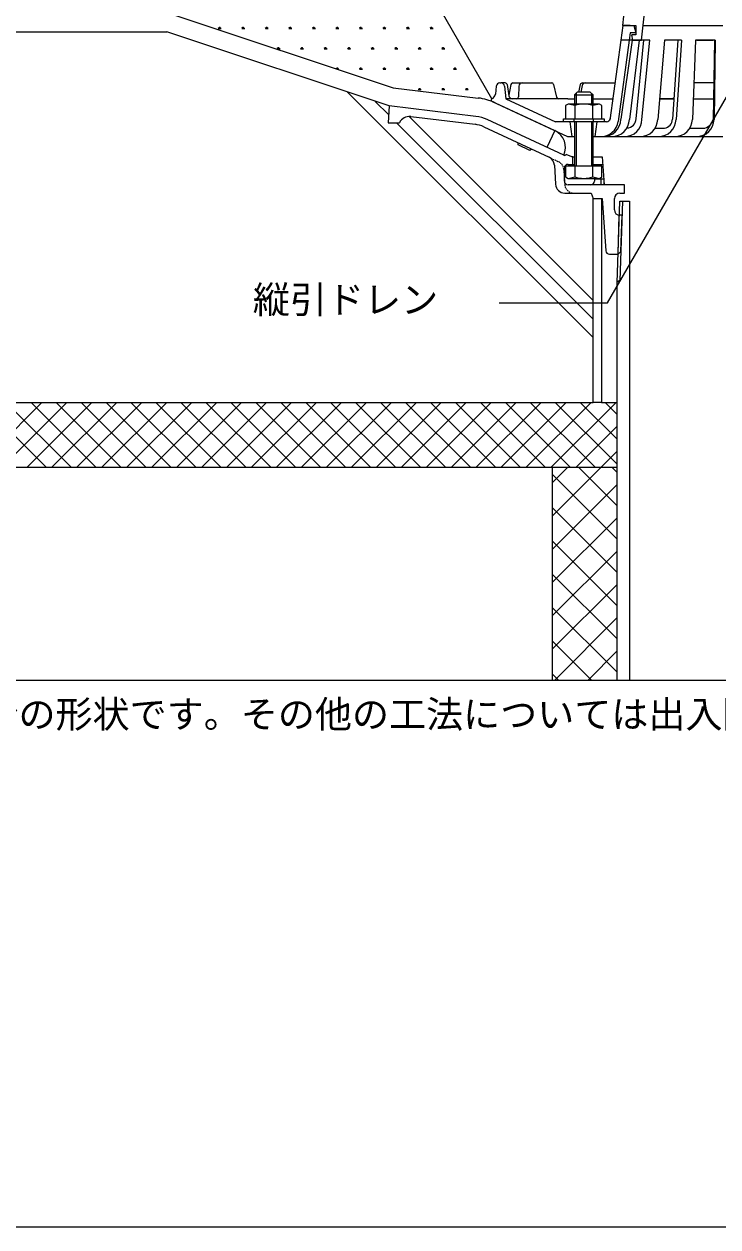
# Model space of a CAD drawing. Units: millimetres, scale not verified. Extents: x -1380 to 1380, y -955 to 955.
# Drawn here: x -477 to -103, y -955 to -306 of the extents above; entities that cross this region are included whole.
import ezdxf
from ezdxf.enums import TextEntityAlignment as Align

# ---------------------------------------------------------------- set-up
doc = ezdxf.new("R2010")
doc.units = ezdxf.units.MM
doc.header["$LTSCALE"] = 3
doc.linetypes.add('USER2', pattern=[0.375, 0.25, -0.125])
for name, color, linetype, lineweight in [('0-0_0', 7, 'Continuous', 9), ('0-1_HATCH', 9, 'Continuous', 18), ('0-3_KUTAI', 3, 'Continuous', 18), ('0-4_BOUSUI', 1, 'Continuous', 18), ('0-5_MOJI', 7, 'Continuous', 18), ('0-9_dannnetu', 6, 'Continuous', 18), ('0-A_buhin', 2, 'Continuous', 18), ('0-B_KANAMONO', 4, 'Continuous', 18), ('0-D_WAKU', 7, 'Continuous', 18)]:
    doc.layers.add(name, color=color, linetype=linetype, lineweight=lineweight)
doc.styles.add('ＭＳ ゴシック', font='')
doc.styles.get('ＭＳ ゴシック').set_extended_font_data('MS Gothic')

msp = doc.modelspace()

# ---------------------------------------------------------------- linework, layer by layer
at = {"layer": '0-0_0', "lineweight": 18}
msp.add_lwpolyline([(899.957, -660.029), (-900.043, -660.029), (-900.043, 539.971), (899.957, 539.971)], close=True, dxfattribs=at)
at = {"layer": '0-1_HATCH'}
for p, q in [((-372.293, -308.129), (-370.705, -308.129)), ((-371.898, -308.129), (-372.152, -307.689)), ((-371.697, -308.123), (-371.697, -307.488)), ((-371.499, -308.123), (-371.499, -307.33)), ((-371.301, -308.123), (-371.301, -307.488)), ((-371.103, -308.127), (-370.849, -307.687)), ((-359.593, -308.129), (-358.005, -308.129)), ((-359.198, -308.129), (-359.452, -307.689)), ((-358.997, -308.123), (-358.997, -307.488)), ((-358.799, -308.123), (-358.799, -307.329)), ((-358.601, -308.123), (-358.601, -307.488)), ((-358.403, -308.127), (-358.149, -307.687)), ((-346.893, -308.129), (-345.305, -308.129)), ((-346.498, -308.129), (-346.752, -307.689)), ((-346.297, -308.123), (-346.297, -307.488)), ((-346.099, -308.123), (-346.099, -307.329)), ((-345.901, -308.123), (-345.901, -307.488)), ((-345.703, -308.127), (-345.449, -307.687)), ((-334.193, -308.129), (-332.605, -308.129)), ((-333.798, -308.129), (-334.052, -307.689)), ((-333.597, -308.123), (-333.597, -307.488)), ((-333.399, -308.123), (-333.399, -307.329)), ((-333.201, -308.123), (-333.201, -307.488)), ((-333.003, -308.127), (-332.749, -307.687)), ((-321.493, -308.129), (-319.905, -308.129)), ((-321.098, -308.129), (-321.352, -307.689)), ((-320.897, -308.123), (-320.897, -307.488)), ((-320.699, -308.123), (-320.699, -307.329)), ((-320.501, -308.123), (-320.501, -307.488)), ((-320.303, -308.127), (-320.049, -307.687)), ((-308.793, -308.129), (-307.205, -308.129)), ((-308.398, -308.129), (-308.652, -307.689)), ((-308.197, -308.123), (-308.197, -307.488)), ((-307.999, -308.123), (-307.999, -307.329)), ((-307.801, -308.123), (-307.801, -307.488)), ((-307.603, -308.127), (-307.349, -307.687)), ((-296.093, -308.129), (-294.505, -308.129)), ((-295.698, -308.129), (-295.952, -307.689)), ((-295.497, -308.123), (-295.497, -307.488)), ((-295.299, -308.123), (-295.299, -307.329)), ((-295.101, -308.123), (-295.101, -307.488)), ((-294.903, -308.127), (-294.649, -307.687)), ((-283.393, -308.129), (-281.805, -308.129)), ((-282.998, -308.129), (-283.252, -307.689)), ((-282.797, -308.123), (-282.797, -307.488)), ((-282.599, -308.123), (-282.599, -307.329)), ((-282.401, -308.123), (-282.401, -307.488)), ((-282.203, -308.127), (-281.949, -307.687)), ((-270.693, -308.129), (-269.105, -308.129)), ((-270.298, -308.129), (-270.552, -307.689)), ((-270.097, -308.123), (-270.097, -307.488)), ((-269.899, -308.123), (-269.899, -307.329)), ((-269.701, -308.123), (-269.701, -307.488)), ((-269.503, -308.127), (-269.249, -307.687)), ((-257.993, -308.129), (-256.405, -308.129)), ((-257.598, -308.129), (-257.852, -307.689)), ((-257.397, -308.123), (-257.397, -307.488)), ((-257.199, -308.123), (-257.199, -307.329)), ((-257.001, -308.123), (-257.001, -307.488)), ((-256.803, -308.127), (-256.549, -307.687)), ((-340.543, -319.128), (-338.955, -319.128)), ((-340.148, -319.127), (-340.402, -318.687)), ((-339.947, -319.122), (-339.947, -318.487)), ((-339.749, -319.122), (-339.749, -318.328)), ((-339.551, -319.122), (-339.551, -318.487)), ((-339.353, -319.125), (-339.099, -318.686)), ((-327.843, -319.128), (-326.255, -319.128)), ((-327.448, -319.127), (-327.702, -318.687)), ((-327.247, -319.122), (-327.247, -318.487)), ((-327.049, -319.122), (-327.049, -318.328)), ((-326.851, -319.122), (-326.851, -318.487)), ((-326.653, -319.125), (-326.399, -318.686)), ((-315.143, -319.128), (-313.555, -319.128)), ((-314.748, -319.127), (-315.002, -318.687)), ((-314.547, -319.122), (-314.547, -318.487)), ((-314.349, -319.122), (-314.349, -318.328)), ((-314.151, -319.122), (-314.151, -318.487)), ((-313.953, -319.125), (-313.699, -318.686)), ((-302.443, -319.128), (-300.855, -319.128)), ((-302.048, -319.127), (-302.302, -318.687)), ((-301.847, -319.122), (-301.847, -318.487)), ((-301.649, -319.122), (-301.649, -318.328)), ((-301.451, -319.122), (-301.451, -318.487)), ((-301.253, -319.125), (-300.999, -318.686)), ((-289.743, -319.128), (-288.155, -319.128)), ((-289.348, -319.127), (-289.602, -318.688)), ((-289.147, -319.121), (-289.147, -318.486)), ((-288.949, -319.121), (-288.949, -318.328)), ((-288.751, -319.121), (-288.751, -318.486)), ((-288.553, -319.125), (-288.299, -318.685)), ((-277.043, -319.128), (-275.455, -319.128)), ((-276.648, -319.127), (-276.902, -318.688)), ((-276.447, -319.121), (-276.447, -318.486)), ((-276.249, -319.121), (-276.249, -318.328)), ((-276.051, -319.121), (-276.051, -318.486)), ((-275.853, -319.125), (-275.599, -318.685)), ((-264.343, -319.128), (-262.755, -319.128)), ((-263.948, -319.127), (-264.202, -318.688)), ((-263.747, -319.121), (-263.747, -318.486)), ((-263.549, -319.121), (-263.549, -318.328)), ((-263.351, -319.121), (-263.351, -318.486)), ((-263.153, -319.125), (-262.899, -318.685)), ((-251.643, -319.128), (-250.055, -319.128)), ((-251.248, -319.127), (-251.502, -318.688)), ((-251.047, -319.121), (-251.047, -318.486)), ((-250.849, -319.121), (-250.849, -318.328)), ((-250.651, -319.121), (-250.651, -318.486)), ((-250.453, -319.125), (-250.199, -318.685)), ((-308.463, -330.014), (-308.652, -329.686)), ((-308.197, -330.103), (-308.197, -329.485)), ((-308.127, -330.126), (-307.205, -330.126)), ((-307.999, -330.12), (-307.999, -329.326)), ((-307.801, -330.12), (-307.801, -329.485)), ((-307.603, -330.124), (-307.349, -329.684)), ((-296.093, -330.126), (-294.505, -330.126)), ((-295.698, -330.126), (-295.952, -329.686)), ((-295.497, -330.12), (-295.497, -329.485)), ((-295.299, -330.12), (-295.299, -329.326)), ((-295.101, -330.12), (-295.101, -329.485)), ((-294.903, -330.124), (-294.649, -329.684)), ((-283.393, -330.126), (-281.805, -330.126)), ((-282.998, -330.126), (-283.252, -329.686)), ((-282.797, -330.12), (-282.797, -329.485)), ((-282.599, -330.12), (-282.599, -329.326)), ((-282.401, -330.12), (-282.401, -329.485)), ((-282.203, -330.124), (-281.949, -329.684)), ((-270.693, -330.126), (-269.105, -330.126)), ((-270.298, -330.126), (-270.552, -329.686)), ((-270.097, -330.12), (-270.097, -329.485)), ((-269.899, -330.12), (-269.899, -329.326)), ((-269.701, -330.12), (-269.701, -329.485)), ((-269.503, -330.124), (-269.249, -329.684)), ((-257.993, -330.126), (-256.405, -330.126)), ((-257.598, -330.126), (-257.852, -329.686)), ((-257.397, -330.12), (-257.397, -329.485)), ((-257.199, -330.12), (-257.199, -329.326)), ((-257.001, -330.12), (-257.001, -329.485)), ((-256.803, -330.124), (-256.549, -329.684)), ((-245.293, -330.126), (-243.705, -330.126)), ((-244.898, -330.126), (-245.152, -329.686)), ((-244.697, -330.12), (-244.697, -329.485)), ((-244.499, -330.12), (-244.499, -329.326)), ((-244.301, -330.12), (-244.301, -329.485)), ((-244.103, -330.124), (-243.849, -329.684)), ((-170.043, -475.029), (-302.543, -342.529)), ((-276.249, -340.412), (-276.249, -340.325)), ((-264.343, -341.125), (-262.755, -341.125)), ((-263.948, -341.125), (-264.202, -340.685)), ((-263.747, -341.118), (-263.747, -340.483)), ((-263.549, -341.118), (-263.549, -340.325)), ((-263.351, -341.118), (-263.351, -340.483)), ((-263.153, -341.122), (-262.899, -340.683)), ((-251.643, -341.125), (-250.055, -341.125)), ((-251.248, -341.125), (-251.502, -340.685)), ((-251.047, -341.118), (-251.047, -340.483)), ((-250.849, -341.118), (-250.849, -340.325)), ((-250.651, -341.118), (-250.651, -340.483)), ((-250.453, -341.122), (-250.199, -340.682)), ((-238.943, -341.125), (-237.355, -341.125)), ((-238.548, -341.125), (-238.802, -340.685)), ((-238.347, -341.118), (-238.347, -340.483)), ((-238.149, -341.118), (-238.149, -340.325)), ((-237.951, -341.118), (-237.951, -340.483)), ((-237.753, -341.122), (-237.499, -340.682)), ((-280.306, -354.765), (-287.543, -347.529)), ((-170.043, -455.029), (-269.362, -355.71)), ((-170.043, -465.029), (-276.043, -359.029)), ((-502.461, -545.029), (-467.461, -510.029)), ((-465.241, -545.029), (-500.241, -510.029)), ((-488.99, -545.029), (-453.99, -510.029)), ((-451.771, -545.029), (-486.771, -510.029)), ((-475.52, -545.029), (-440.52, -510.029)), ((-438.301, -545.029), (-473.301, -510.029)), ((-462.05, -545.029), (-427.05, -510.029)), ((-424.83, -545.029), (-459.83, -510.029)), ((-448.579, -545.029), (-413.579, -510.029)), ((-411.36, -545.029), (-446.36, -510.029)), ((-435.109, -545.029), (-400.109, -510.029)), ((-397.889, -545.029), (-432.889, -510.029)), ((-421.639, -545.029), (-386.639, -510.029)), ((-384.419, -545.029), (-419.419, -510.029)), ((-408.168, -545.029), (-373.168, -510.029)), ((-370.949, -545.029), (-405.949, -510.029)), ((-394.698, -545.029), (-359.698, -510.029)), ((-357.478, -545.029), (-392.478, -510.029)), ((-381.227, -545.029), (-346.227, -510.029)), ((-344.008, -545.029), (-379.008, -510.029)), ((-367.757, -545.029), (-332.757, -510.029)), ((-330.537, -545.029), (-365.537, -510.029)), ((-354.287, -545.029), (-319.287, -510.029)), ((-317.067, -545.029), (-352.067, -510.029)), ((-340.816, -545.029), (-305.816, -510.029)), ((-303.597, -545.029), (-338.597, -510.029)), ((-327.346, -545.029), (-292.346, -510.029)), ((-290.126, -545.029), (-325.126, -510.029)), ((-313.875, -545.029), (-278.875, -510.029)), ((-276.656, -545.029), (-311.656, -510.029)), ((-300.405, -545.029), (-265.405, -510.029)), ((-263.186, -545.029), (-298.186, -510.029)), ((-286.935, -545.029), (-251.935, -510.029)), ((-249.715, -545.029), (-284.715, -510.029)), ((-273.464, -545.029), (-238.464, -510.029)), ((-236.245, -545.029), (-271.245, -510.029)), ((-259.994, -545.029), (-224.994, -510.029)), ((-222.774, -545.029), (-257.774, -510.029)), ((-246.524, -545.029), (-211.524, -510.029)), ((-209.304, -545.029), (-244.304, -510.029)), ((-233.053, -545.029), (-198.053, -510.029)), ((-195.834, -545.029), (-230.834, -510.029)), ((-219.583, -545.029), (-184.583, -510.029)), ((-182.363, -545.029), (-217.363, -510.029)), ((-206.112, -545.029), (-171.112, -510.029)), ((-168.893, -545.029), (-203.893, -510.029)), ((-192.642, -545.029), (-157.642, -510.029)), ((-157.043, -543.408), (-190.422, -510.029)), ((-157.043, -529.938), (-176.952, -510.029)), ((-157.043, -516.467), (-163.482, -510.029)), ((-179.172, -545.029), (-157.043, -522.9)), ((-165.701, -545.029), (-157.043, -536.37)), ((-192.043, -553.41), (-183.662, -545.029)), ((-192.043, -571.37), (-165.701, -545.029)), ((-157.043, -565.859), (-177.873, -545.029)), ((-157.043, -547.898), (-159.913, -545.029)), ((-157.043, -583.819), (-192.043, -548.819)), ((-192.043, -589.331), (-157.043, -554.331)), ((-157.043, -601.78), (-192.043, -566.78)), ((-192.043, -607.291), (-157.043, -572.291)), ((-157.043, -619.74), (-192.043, -584.74)), ((-192.043, -625.252), (-157.043, -590.252)), ((-157.043, -637.701), (-192.043, -602.701)), ((-192.043, -643.212), (-157.043, -608.212)), ((-157.043, -655.661), (-192.043, -620.661)), ((-190.899, -660.029), (-157.043, -626.173)), ((-170.636, -660.029), (-192.043, -638.622)), ((-172.938, -660.029), (-157.043, -644.133)), ((-188.597, -660.029), (-192.043, -656.582))]:
    msp.add_line(p, q, dxfattribs=at)
at = {"layer": '0-3_KUTAI'}
for p, q in [((-224.583, -346.136), (-290.174, -232.529)), ((-900.043, -310.029), (-400.043, -310.029)), ((-280.043, -350.029), (-400.043, -310.029))]:
    msp.add_line(p, q, dxfattribs=at)
msp.add_lwpolyline([(-900.043, -460.029), (-550.043, -460.029), (-550.043, -510.029), (-170.043, -510.029)], dxfattribs=at)
at = {"layer": '0-4_BOUSUI'}
for p, q in [((-222.92, -348.316), (-190.713, -363.334)), ((-190.713, -363.334), (-194.94, -372.397))]:
    msp.add_line(p, q, dxfattribs=at)
msp.add_lwpolyline([(-398.42, -300.029), (-277.843, -340.221), (-232.024, -345.719)], dxfattribs=at)
for centre, radius, start, end in [((-235.599, -375.505), 30, 65, 83.15723), ((-194.94, -372.397), 10, 335, 65)]:
    msp.add_arc(centre, radius, start, end, dxfattribs=at)
at = {"layer": '0-5_MOJI'}
msp.add_lwpolyline([(-220.67, -456.273), (-162.165, -456.273), (-98.092, -345.295)], dxfattribs=at)
at = {"layer": '0-9_dannnetu'}
for p, q in [((-165.543, -510.029), (-157.043, -510.029)), ((-192.043, -545.029), (-192.043, -660.029))]:
    msp.add_line(p, q, dxfattribs=at)
msp.add_lwpolyline([(-900.043, -495.029), (-585.043, -495.029), (-585.043, -545.029), (-157.043, -545.029)], dxfattribs=at)
at = {"layer": '0-A_buhin'}
msp.add_lwpolyline([(-165.543, -510.029), (-170.043, -510.029), (-170.043, -400.029), (-165.543, -400.029)], close=True, dxfattribs=at)
for points in [[(-157.043, -660.029), (-157.043, -445.549), (-155.665, -401.449), (-150.443, -401.449), (-150.443, -660.029)], [(-154.186, -401.449), (-155.522, -444.2), (-157.028, -445.069)]]:
    msp.add_lwpolyline(points, dxfattribs=at)
at = {"layer": '0-B_KANAMONO'}
for p, q in [((-154.043, -306.577), (-153.394, -301.577)), ((-143.863, -314.577), (-142.53, -301.577)), ((-154.043, -306.577), (-155.124, -314.577)), ((-154.043, -306.577), (-147.043, -306.577)), ((-150.043, -306.577), (-154.043, -306.577)), ((-150.042, -310.577), (-150.583, -314.577)), ((-147.043, -310.577), (-150.043, -310.577)), ((-148.543, -314.577), (-149.105, -311.577)), ((-148.043, -306.577), (-147.043, -310.577)), ((-143.043, -306.577), (-100.043, -306.577)), ((-155.124, -314.577), (-160.958, -357.747)), ((-150.583, -314.577), (-156.498, -358.35)), ((-139.36, -314.577), (-155.124, -314.577)), ((-148.937, -314.577), (-155.073, -357.19)), ((-150.271, -314.577), (-153.333, -314.577)), ((-145.115, -314.577), (-150.423, -357.291)), ((-148.543, -314.577), (-143.863, -314.577)), ((-146.834, -356.971), (-142.576, -314.577)), ((-139.36, -314.577), (-145.115, -314.577)), ((-143.65, -357.291), (-139.36, -314.577)), ((-131.461, -314.577), (-135.16, -357.291)), ((-123.706, -314.577), (-131.461, -314.577)), ((-122.37, -314.577), (-131.461, -314.577)), ((-124.275, -314.577), (-127.164, -357.163)), ((-122.37, -314.577), (-125.268, -357.291)), ((-114.729, -314.577), (-116.44, -357.291)), ((-104.109, -314.577), (-114.729, -314.577)), ((-114.017, -314.577), (-105.198, -314.577)), ((-104.509, -314.572), (-105.14, -357.285)), ((-104.109, -314.577), (-104.74, -357.291)), ((-220.264, -337.577), (-219.828, -337.577)), ((-217.481, -337.577), (-219.828, -337.577)), ((-213.385, -337.577), (-208.311, -337.577)), ((-208.311, -337.577), (-192.327, -337.577)), ((-104.849, -337.577), (-115.65, -337.577)), ((-222.251, -339.344), (-222.765, -343.721)), ((-217.84, -339.351), (-217.073, -346.077)), ((-216.394, -338.51), (-215.478, -344.466)), ((-214.366, -338.386), (-215.512, -344.246)), ((-210.11, -339.32), (-210.294, -345.109)), ((-191.353, -338.349), (-189.723, -345.306)), ((-180.043, -344.029), (-170.043, -344.029)), ((-179.243, -343.229), (-179.243, -348.977)), ((-176.927, -338.51), (-177.94, -342.529)), ((-175.906, -338.903), (-176.6, -342.529)), ((-175.763, -337.604), (-158.236, -337.604)), ((-170.843, -343.229), (-170.843, -348.977)), ((-225.043, -347.004), (-225.043, -346.897)), ((-224.504, -347.577), (-224.684, -347.467)), ((-224.504, -347.577), (-183.759, -366.577)), ((-213.6, -346.077), (-217.073, -346.077)), ((-217.073, -346.077), (-190.267, -358.577)), ((-211.294, -346.077), (-213.6, -346.077)), ((-188.75, -346.077), (-211.294, -346.077)), ((-185.319, -346.077), (-188.75, -346.077)), ((-183.732, -346.077), (-185.319, -346.077)), ((-183.732, -346.077), (-180.043, -346.077)), ((-179.95, -349.737), (-183.543, -348.977)), ((-179.95, -349.737), (-179.95, -356.977)), ((-166.543, -348.977), (-170.135, -349.737)), ((-170.135, -356.977), (-170.135, -349.737)), ((-170.043, -346.077), (-159.381, -346.077)), ((-128.312, -346.077), (-134.189, -346.077)), ((-128.312, -346.077), (-134.189, -346.077)), ((-115.991, -346.077), (-104.974, -346.077)), ((-268.459, -355.749), (-233.728, -359.917)), ((-180.293, -358.577), (-180.293, -356.977)), ((-169.793, -358.577), (-169.793, -356.977)), ((-228.964, -361.276), (-193.757, -377.694)), ((-185.876, -376.624), (-227.146, -357.379)), ((-162.818, -358.577), (-190.267, -358.577)), ((-182.57, -358.577), (-181.57, -366.577)), ((-180.043, -358.577), (-180.043, -382.529)), ((-179.243, -358.577), (-179.243, -382.529)), ((-170.843, -358.577), (-170.843, -382.529)), ((-170.043, -382.529), (-170.043, -358.577)), ((-168.043, -358.577), (-169.043, -366.577)), ((-136.58, -362.077), (-131.463, -362.077)), ((-117.86, -362.077), (-110.737, -362.077)), ((-183.759, -366.577), (-180.043, -366.577)), ((-183.759, -366.577), (-180.043, -366.577)), ((-170.043, -366.577), (-100.043, -366.577)), ((-190.877, -381.949), (-190.304, -392.305)), ((-181.043, -377.529), (-180.043, -377.529)), ((-181.043, -381.529), (-180.043, -381.529)), ((-179.95, -382.529), (-179.95, -388.349)), ((-170.135, -388.349), (-170.135, -382.529)), ((-170.043, -377.529), (-165.043, -377.529)), ((-170.043, -381.529), (-164.776, -381.529)), ((-165.043, -377.529), (-164.043, -392.529)), ((-185.543, -390.529), (-185.543, -383.529)), ((-183.543, -389.109), (-179.95, -388.349)), ((-170.135, -388.349), (-166.543, -389.109)), ((-169.239, -389.529), (-169.239, -390.529)), ((-165.775, -389.529), (-165.775, -392.529)), ((-158.543, -406.029), (-158.543, -400.029)), ((-156.558, -430.029), (-155.901, -409.007))]:
    msp.add_line(p, q, dxfattribs=at)
at = {"layer": '0-B_KANAMONO', "linetype": 'USER2'}
for p, q in [((-193.757, -377.694), (-188.731, -380.037)), ((-185.855, -384.251), (-185.34, -392.346))]:
    msp.add_line(p, q, dxfattribs=at)
at = {"layer": '0-B_KANAMONO'}
for points in [[(-147.043, -306.577), (-147.043, -311.577), (-149.105, -311.577)], [(-170.043, -348.977), (-170.043, -344.029), (-171.543, -342.529), (-178.543, -342.529), (-180.043, -344.029), (-180.043, -348.977)], [(-233.216, -355.648), (-280.043, -350.029), (-280.543, -359.029), (-274.543, -359.029)], [(-128.312, -346.077), (-134.189, -346.077), (-126.412, -346.077)], [(-203.209, -373.286), (-204.085, -373.981), (-210.429, -371.022), (-210.46, -369.905)], [(-183.543, -381.529), (-181.043, -381.529), (-181.043, -377.529), (-181.543, -377.529), (-184.543, -376.13)], [(-163.972, -392.529), (-163.972, -389.529), (-169.239, -389.529)], [(-155.543, -397.029), (-153.043, -397.029), (-153.043, -392.529), (-183.543, -392.529)], [(-185.312, -397.029), (-171.043, -397.029), (-170.043, -400.029), (-165.043, -400.029), (-163.167, -428.162)], [(-161.172, -430.029), (-156.558, -430.029), (-155.01, -428.529), (-154.401, -409.029), (-155.543, -409.029)]]:
    msp.add_lwpolyline(points, dxfattribs=at)
for points in [[(-166.543, -348.977), (-183.543, -348.977), (-184.858, -349.737), (-184.858, -356.977), (-165.228, -356.977), (-165.228, -349.737)], [(-164.043, -356.977), (-164.043, -358.577), (-186.043, -358.577), (-186.043, -356.977)], [(-184.858, -382.529), (-184.858, -388.349), (-183.543, -389.109), (-166.543, -389.109), (-165.228, -388.349), (-165.228, -382.529)]]:
    msp.add_lwpolyline(points, close=True, dxfattribs=at)
for centre, radius, start, end in [((-220.264, -339.577), 2, 90, 173.29016), ((-219.828, -339.577), 2, 6.50855, 90), ((-217.481, -338.677), 1.1, 8.73633, 90), ((-213.385, -338.577), 1, 90, 168.93852), ((-208.311, -339.377), 1.8, 90, 178.17441), ((-192.327, -338.577), 1, 13.18609, 90), ((-225.745, -343.37), 3, 292.78322, 353.29016), ((-175.763, -338.804), 1.2, 90, 165.84869), ((-174.335, -339.204), 1.6, 90, 169.17503), ((-224.293, -346.827), 0.75, 112.78322, 238.51591), ((-213.6, -344.177), 1.9, 188.73633, 270), ((-211.294, -345.077), 1, 270, 358.17441), ((-188.75, -345.077), 1, 193.18609, 270), ((-175.043, -365.218), 16.241, 72.41205, 107.58795), ((-128.312, -341.077), 5, 270, 292.66299), ((-269.174, -361.707), 6, 83.15723, 153.48932), ((-235.599, -375.505), 20, 65, 83.15723), ((-162.818, -356.577), 2, 270, 352.30395), ((-151.832, -356.859), 5, 271.39299, 358.71059), ((-235.599, -375.505), 15.7, 65, 83.15723), ((-165.913, -357.077), 9.5, 270, 352.30395), ((-164.583, -357.077), 9.5, 270, 358.71059), ((-159.921, -357.077), 9.5, 270, 358.71059), ((-153.147, -357.077), 9.5, 270, 358.71059), ((-144.658, -357.077), 9.5, 270, 358.71059), ((-134.766, -357.077), 9.5, 270, 358.71059), ((-132.459, -356.869), 5.303, 280.82629, 356.82158), ((-125.938, -357.077), 9.5, 270, 358.71059), ((-114.238, -357.077), 9.5, 270, 358.71059), ((-111.255, -355.808), 6.291, 274.7186, 346.41756), ((-185.454, -375.717), 1, 245, 335.65137), ((-195.87, -382.225), 5, 3.16763, 65), ((-183.543, -383.529), 2, 90, 180), ((-175.043, -372.868), 16.241, 252.41205, 287.58795), ((-185.312, -392.029), 5, 183.16763, 270), ((-183.543, -390.529), 2, 180, 270), ((-171.239, -390.529), 2, 270, 0), ((-155.543, -400.029), 3, 90, 180), ((-155.543, -406.029), 3, 180, 270), ((-161.172, -428.029), 2, 183.81407, 270)]:
    msp.add_arc(centre, radius, start, end, dxfattribs=at)
at = {"layer": '0-B_KANAMONO', "linetype": 'USER2'}
for centre, start, end in [((-190.845, -384.568), 3.63573, 65), ((-180.35, -392.029), 183.63573, 270)]:
    msp.add_arc(centre, 5, start, end, dxfattribs=at)
at = {"layer": '0-D_WAKU'}
msp.add_lwpolyline([(-1380.043, -955.029), (1379.957, -955.029), (1379.957, 954.971), (-1380.043, 954.971)], close=True, dxfattribs=at)

# ---------------------------------------------------------------- texts
at = {"layer": '0-5_MOJI', "style": 'ＭＳ ゴシック'}
for s, p in [('縦引ドレン', (-353.619, -466.273)), ('※こちらの図は熱工法とストライプ工法の場合の形状です。その他の工法については出入隅の形状等一部が異なります。', (-900.043, -690.029))]:
    msp.add_text(s, height=14.66, dxfattribs=at).set_placement(p, align=Align.BOTTOM_LEFT)

doc.saveas('drawing.dxf')
